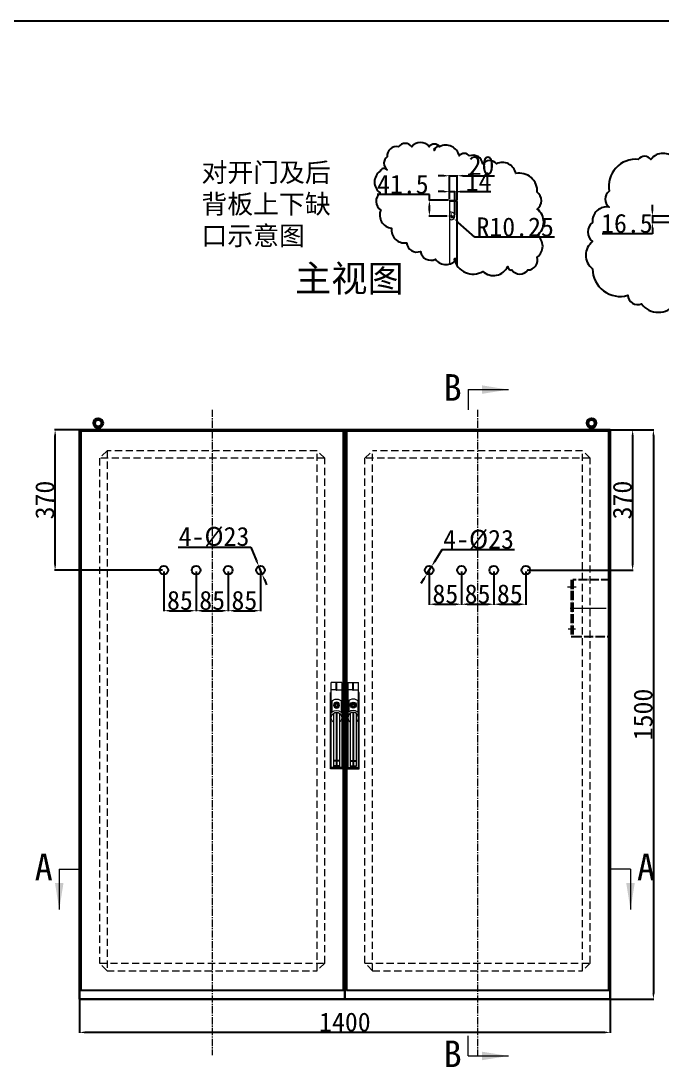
# Model space of a CAD drawing. Header units: millimetres. Extents: x 6893 to 19543, y -3475 to 6590.
# Drawn here: x 8245 to 9936, y -1842 to 914 of the extents above; entities that cross this region are included whole.
import ezdxf

# ---------------------------------------------------------------- set-up
doc = ezdxf.new("R2010")
doc.units = ezdxf.units.MM
for name, pattern in [('ACAD_ISO04W100', [30, 24, -3, 0, -3]), ('CENTER2', [28.575, 19.05, -3.175, 3.175, -3.175]), ('HIDDEN', [1.905, 1.27, -0.635]), ('HIDDEN2', [4.7625, 3.175, -1.5875])]:
    doc.linetypes.add(name, pattern=pattern)
for name, color, linetype in [('01', 7, 'Continuous'), ('6文字层', 3, 'Continuous'), ('shixian', 7, 'Continuous'), ('xuxian1', 6, 'ACAD_ISO04W100')]:
    doc.layers.add(name, color=color, linetype=linetype)
for name, color, linetype, lineweight in [('中心线', 1, 'CENTER2', 15), ('文字层', 3, 'Continuous', 15), ('注释层', 3, 'Continuous', 0), ('虚线层', 1, 'HIDDEN2', 13), ('轮廓层', 7, 'Continuous', 30), ('轮廓线', 7, 'Continuous', 25)]:
    doc.layers.add(name, color=color, linetype=linetype, lineweight=lineweight)
doc.styles.add('SLDTEXTSTYLE0', font='')
doc.styles.get("Standard").update_dxf_attribs({"font": ''})
doc.styles.get('SLDTEXTSTYLE0').set_extended_font_data('宋体')
doc.styles.get('Standard').set_extended_font_data('SimSun')
doc.dimstyles.new('50#', dxfattribs={"dimtxt": 50, "dimasz": 15, "dimexe": 1.5, "dimexo": 3, "dimgap": 2, "dimtad": 1, "dimtoh": 1, "dimzin": 12, "dimdsep": 46, "dimtxsty": 'Standard', "dimcen": 20, "dimclrd": 3, "dimclre": 3, "dimclrt": 7, "dimadec": 0, "dimazin": 3, "dimtfac": 1, "dimtmove": 0, "dimatfit": 3, "dimfxl": 1, "dimarcsym": 0})

# ---------------------------------------------------------------- blocks, each defined once
blk = doc.blocks.new('*D212')
at = {"layer": 'Defpoints', "color": 0, "transparency": 16777216}
for p in [(9799.3, -163.1), (9799.3, -1663.1), (9912.9, -1663.1)]:
    blk.add_point(p, dxfattribs=at)
at = {"layer": '轮廓层', "color": 3, "lineweight": -2, "transparency": 16777216}
for p, q in [((9802.3, -163.1), (9914.4, -163.1)), ((9912.9, -178.1), (9912.9, -1648.1)), ((9802.3, -1663.1), (9914.4, -1663.1))]:
    blk.add_line(p, q, dxfattribs=at)
at = {"layer": '轮廓层', "color": 3, "transparency": 16777216}
for points in [[(9915.4, -178.1), (9910.4, -178.1), (9912.9, -163.1)], [(9910.4, -1648.1), (9915.4, -1648.1), (9912.9, -1663.1)]]:
    blk.add_solid(points, dxfattribs=at)
at = {"layer": '轮廓层', "color": 7, "transparency": 16777216, "insert": (9885.9, -913.1), "char_height": 50, "attachment_point": 5, "rotation": 90}
blk.add_mtext('1500', dxfattribs=at)
blk = doc.blocks.new('图框1')
at = {"layer": 'xuxian1', "linetype": 'ByBlock'}
blk.add_line((49.58, 247.16), (333.58, 247.16), dxfattribs=at)
blk.add_line((49.58, 247.16), (333.58, 247.16), dxfattribs=at)
blk.add_line((49.58, 247.16), (333.58, 247.16), dxfattribs=at)
blk.add_line((49.58, 247.16), (333.58, 247.16), dxfattribs=at)
blk = doc.blocks.new('*D214')
at = {"layer": 'Defpoints', "color": 0, "transparency": 16777216}
for p in [(8399.3, -1653.8), (9799.3, -1653.8), (8399.3, -1750.7)]:
    blk.add_point(p, dxfattribs=at)
at = {"layer": '轮廓层', "color": 3, "lineweight": -2, "transparency": 16777216}
for p, q in [((8399.3, -1656.8), (8399.3, -1752.2)), ((9799.3, -1656.8), (9799.3, -1752.2)), ((9784.3, -1750.7), (8414.3, -1750.7))]:
    blk.add_line(p, q, dxfattribs=at)
at = {"layer": '轮廓层', "color": 3, "transparency": 16777216}
for points in [[(8414.3, -1748.2), (8414.3, -1753.2), (8399.3, -1750.7)], [(9784.3, -1753.2), (9784.3, -1748.2), (9799.3, -1750.7)]]:
    blk.add_solid(points, dxfattribs=at)
at = {"layer": '轮廓层', "color": 7, "transparency": 16777216, "insert": (9099.3, -1723.7), "char_height": 50, "attachment_point": 5}
blk.add_mtext('1400', dxfattribs=at)
blk = doc.blocks.new('*D219')
at = {"layer": 'Defpoints', "color": 0, "transparency": 16777216}
for p in [(9966.7, 400), (9910.2, 383.5), (9970, 383.5)]:
    blk.add_point(p, dxfattribs=at)
at = {"layer": '轮廓层', "color": 3, "lineweight": -2, "transparency": 16777216}
for p, q in [((9910.2, 415), (9910.2, 430)), ((9963.7, 400), (9908.7, 400)), ((9910.2, 400), (9910.2, 383.5)), ((9967, 383.5), (9908.7, 383.5)), ((9910.2, 368.5), (9910.2, 353.5)), ((9910.2, 353.5), (9777.7, 353.5))]:
    blk.add_line(p, q, dxfattribs=at)
at = {"layer": '轮廓层', "color": 3, "transparency": 16777216}
for points in [[(9907.7, 415), (9912.7, 415), (9910.2, 400)], [(9912.7, 368.5), (9907.7, 368.5), (9910.2, 383.5)]]:
    blk.add_solid(points, dxfattribs=at)
at = {"layer": '轮廓层', "color": 7, "transparency": 16777216, "insert": (9843, 380.5), "char_height": 50, "attachment_point": 5}
blk.add_mtext('16.5', dxfattribs=at)
blk = doc.blocks.new('*D220')
at = {"layer": 'Defpoints', "color": 0, "transparency": 16777216}
for p in [(9322.2, 441.6), (9375.4, 441.6), (9372.2, 400.1)]:
    blk.add_point(p, dxfattribs=at)
at = {"layer": '轮廓层', "color": 3, "lineweight": -2, "transparency": 16777216}
for p, q in [((9322.2, 456.6), (9184.2, 456.6)), ((9372.4, 441.6), (9320.7, 441.6)), ((9322.2, 441.6), (9322.2, 456.6)), ((9322.2, 415.1), (9322.2, 426.6)), ((9369.2, 400.1), (9320.7, 400.1))]:
    blk.add_line(p, q, dxfattribs=at)
at = {"layer": '轮廓层', "color": 3, "transparency": 16777216}
for points in [[(9324.7, 426.6), (9319.7, 426.6), (9322.2, 441.6)], [(9319.7, 415.1), (9324.7, 415.1), (9322.2, 400.1)]]:
    blk.add_solid(points, dxfattribs=at)
at = {"layer": '轮廓层', "color": 7, "transparency": 16777216, "insert": (9252.2, 483.6), "char_height": 50, "attachment_point": 5}
blk.add_mtext('41.5', dxfattribs=at)
blk = doc.blocks.new('*D221')
at = {"layer": 'Defpoints', "color": 0, "transparency": 16777216}
for p in [(9379.2, 400.1), (9386.9, 393.3)]:
    blk.add_point(p, dxfattribs=at)
at = {"layer": '轮廓层', "color": 3, "lineweight": -2, "transparency": 16777216}
for p, q in [((9379.2, 400.1), (9386.9, 393.3)), ((9442.4, 344.1), (9398.1, 383.3)), ((9652.3, 344.1), (9442.4, 344.1))]:
    blk.add_line(p, q, dxfattribs=at)
at = {"layer": '轮廓层', "color": 3, "transparency": 16777216}
blk.add_solid([(9399.8, 385.2), (9396.4, 381.5), (9386.9, 393.3)], dxfattribs=at)
at = {"layer": '轮廓层', "color": 7, "transparency": 16777216, "insert": (9548.4, 371.1), "char_height": 50, "attachment_point": 5}
blk.add_mtext('R10.25', dxfattribs=at)
blk = doc.blocks.new('*D223')
at = {"layer": 'Defpoints', "color": 0, "transparency": 16777216}
for p in [(9375.4, 441.6), (9389.4, 464.4), (9389.4, 400.1)]:
    blk.add_point(p, dxfattribs=at)
at = {"layer": '轮廓层', "color": 3, "lineweight": -2, "transparency": 16777216}
for p, q in [((9360.4, 464.4), (9345.4, 464.4)), ((9375.4, 444.6), (9375.4, 465.9)), ((9375.4, 464.4), (9389.4, 464.4)), ((9389.4, 403.1), (9389.4, 465.9)), ((9404.4, 464.4), (9484.3, 464.4))]:
    blk.add_line(p, q, dxfattribs=at)
at = {"layer": '轮廓层', "color": 3, "transparency": 16777216}
for points in [[(9360.4, 461.9), (9360.4, 466.9), (9375.4, 464.4)], [(9404.4, 466.9), (9404.4, 461.9), (9389.4, 464.4)]]:
    blk.add_solid(points, dxfattribs=at)
at = {"layer": '轮廓层', "color": 7, "transparency": 16777216, "insert": (9451.9, 491.4), "char_height": 50, "attachment_point": 5}
blk.add_mtext('14', dxfattribs=at)
blk = doc.blocks.new('*D224')
at = {"layer": 'Defpoints', "color": 0, "transparency": 16777216}
for p in [(9395.4, 506.3), (9375.4, 441.6), (9395.4, 438.6)]:
    blk.add_point(p, dxfattribs=at)
at = {"layer": '轮廓层', "color": 3, "lineweight": -2, "transparency": 16777216}
for p, q in [((9360.4, 506.3), (9345.4, 506.3)), ((9375.4, 444.6), (9375.4, 507.8)), ((9375.4, 506.3), (9395.4, 506.3)), ((9395.4, 441.6), (9395.4, 507.8)), ((9410.4, 506.3), (9493.7, 506.3))]:
    blk.add_line(p, q, dxfattribs=at)
at = {"layer": '轮廓层', "color": 3, "transparency": 16777216}
for points in [[(9360.4, 503.8), (9360.4, 508.8), (9375.4, 506.3)], [(9410.4, 508.8), (9410.4, 503.8), (9395.4, 506.3)]]:
    blk.add_solid(points, dxfattribs=at)
at = {"layer": '轮廓层', "color": 7, "transparency": 16777216, "insert": (9459.6, 533.3), "char_height": 50, "attachment_point": 5}
blk.add_mtext('20', dxfattribs=at)
blk = doc.blocks.new('*D281')
at = {"color": 3, "lineweight": -2, "transparency": 16777216}
for p, q in [((8621.8, -536.1), (8621.8, -641.2)), ((8706.8, -536.1), (8706.8, -641.2)), ((8636.8, -639.7), (8691.8, -639.7))]:
    blk.add_line(p, q, dxfattribs=at)
at = {"color": 3, "transparency": 16777216}
for points in [[(8636.8, -637.2), (8636.8, -642.2), (8621.8, -639.7)], [(8691.8, -642.2), (8691.8, -637.2), (8706.8, -639.7)]]:
    blk.add_solid(points, dxfattribs=at)
at = {"layer": 'Defpoints', "color": 0, "transparency": 16777216}
for p in [(8621.8, -533.1), (8706.8, -533.1), (8706.8, -639.7)]:
    blk.add_point(p, dxfattribs=at)
at = {"color": 7, "transparency": 16777216, "insert": (8664.3, -612.7), "char_height": 50, "attachment_point": 5}
blk.add_mtext('85', dxfattribs=at)
blk = doc.blocks.new('*D282')
at = {"color": 3, "lineweight": -2, "transparency": 16777216}
for p, q in [((8706.8, -536.1), (8706.8, -641.2)), ((8791.8, -536.1), (8791.8, -641.2)), ((8721.8, -639.7), (8776.8, -639.7))]:
    blk.add_line(p, q, dxfattribs=at)
at = {"color": 3, "transparency": 16777216}
for points in [[(8721.8, -637.2), (8721.8, -642.2), (8706.8, -639.7)], [(8776.8, -642.2), (8776.8, -637.2), (8791.8, -639.7)]]:
    blk.add_solid(points, dxfattribs=at)
at = {"layer": 'Defpoints', "color": 0, "transparency": 16777216}
for p in [(8706.8, -533.1), (8791.8, -533.1), (8791.8, -639.7)]:
    blk.add_point(p, dxfattribs=at)
at = {"color": 7, "transparency": 16777216, "insert": (8749.3, -612.7), "char_height": 50, "attachment_point": 5}
blk.add_mtext('85', dxfattribs=at)
blk = doc.blocks.new('*D283')
at = {"color": 3, "lineweight": -2, "transparency": 16777216}
for p, q in [((8791.8, -536.1), (8791.8, -641.2)), ((8876.8, -536.1), (8876.8, -641.2)), ((8806.8, -639.7), (8861.8, -639.7))]:
    blk.add_line(p, q, dxfattribs=at)
at = {"color": 3, "transparency": 16777216}
for points in [[(8806.8, -637.2), (8806.8, -642.2), (8791.8, -639.7)], [(8861.8, -642.2), (8861.8, -637.2), (8876.8, -639.7)]]:
    blk.add_solid(points, dxfattribs=at)
at = {"layer": 'Defpoints', "color": 0, "transparency": 16777216}
for p in [(8791.8, -533.1), (8876.8, -533.1), (8876.8, -639.7)]:
    blk.add_point(p, dxfattribs=at)
at = {"color": 7, "transparency": 16777216, "insert": (8834.3, -612.7), "char_height": 50, "attachment_point": 5}
blk.add_mtext('85', dxfattribs=at)
blk = doc.blocks.new('*D284')
at = {"color": 3, "lineweight": -2, "transparency": 16777216}
for p, q in [((8618.8, -163.1), (8333.7, -163.1)), ((8335.2, -518.1), (8335.2, -178.1)), ((8618.8, -533.1), (8333.7, -533.1))]:
    blk.add_line(p, q, dxfattribs=at)
at = {"color": 3, "transparency": 16777216}
for points in [[(8337.7, -178.1), (8332.7, -178.1), (8335.2, -163.1)], [(8332.7, -518.1), (8337.7, -518.1), (8335.2, -533.1)]]:
    blk.add_solid(points, dxfattribs=at)
at = {"layer": 'Defpoints', "color": 0, "transparency": 16777216}
for p in [(8335.2, -163.1), (8621.8, -163.1), (8621.8, -533.1)]:
    blk.add_point(p, dxfattribs=at)
at = {"color": 7, "transparency": 16777216, "insert": (8308.2, -348.1), "char_height": 50, "attachment_point": 5, "rotation": 90}
blk.add_mtext('370', dxfattribs=at)
blk = doc.blocks.new('*D285')
at = {"color": 3, "lineweight": -2, "transparency": 16777216}
for p, q in [((9566.1, -163.1), (9859.6, -163.1)), ((9858.1, -178.1), (9858.1, -518.1)), ((9579.8, -533.1), (9859.6, -533.1))]:
    blk.add_line(p, q, dxfattribs=at)
at = {"color": 3, "transparency": 16777216}
for points in [[(9860.6, -178.1), (9855.6, -178.1), (9858.1, -163.1)], [(9855.6, -518.1), (9860.6, -518.1), (9858.1, -533.1)]]:
    blk.add_solid(points, dxfattribs=at)
at = {"layer": 'Defpoints', "color": 0, "transparency": 16777216}
for p in [(9563.1, -163.1), (9576.8, -533.1), (9858.1, -533.1)]:
    blk.add_point(p, dxfattribs=at)
at = {"color": 7, "transparency": 16777216, "insert": (9831.1, -348.1), "char_height": 50, "attachment_point": 5, "rotation": 90}
blk.add_mtext('370', dxfattribs=at)
blk = doc.blocks.new('*D286')
at = {"color": 3, "lineweight": -2, "transparency": 16777216}
for p, q in [((9321.8, -536.1), (9321.8, -624.2)), ((9406.8, -536.1), (9406.8, -624.2)), ((9336.8, -622.7), (9391.8, -622.7))]:
    blk.add_line(p, q, dxfattribs=at)
at = {"color": 3, "transparency": 16777216}
for points in [[(9336.8, -620.2), (9336.8, -625.2), (9321.8, -622.7)], [(9391.8, -625.2), (9391.8, -620.2), (9406.8, -622.7)]]:
    blk.add_solid(points, dxfattribs=at)
at = {"layer": 'Defpoints', "color": 0, "transparency": 16777216}
for p in [(9321.8, -533.1), (9406.8, -533.1), (9406.8, -622.7)]:
    blk.add_point(p, dxfattribs=at)
at = {"color": 7, "transparency": 16777216, "insert": (9364.3, -595.7), "char_height": 50, "attachment_point": 5}
blk.add_mtext('85', dxfattribs=at)
blk = doc.blocks.new('*D287')
at = {"color": 3, "lineweight": -2, "transparency": 16777216}
for p, q in [((9406.8, -536.1), (9406.8, -624.2)), ((9491.8, -536.1), (9491.8, -624.2)), ((9421.8, -622.7), (9476.8, -622.7))]:
    blk.add_line(p, q, dxfattribs=at)
at = {"color": 3, "transparency": 16777216}
for points in [[(9421.8, -620.2), (9421.8, -625.2), (9406.8, -622.7)], [(9476.8, -625.2), (9476.8, -620.2), (9491.8, -622.7)]]:
    blk.add_solid(points, dxfattribs=at)
at = {"layer": 'Defpoints', "color": 0, "transparency": 16777216}
for p in [(9406.8, -533.1), (9491.8, -533.1), (9491.8, -622.7)]:
    blk.add_point(p, dxfattribs=at)
at = {"color": 7, "transparency": 16777216, "insert": (9449.3, -595.7), "char_height": 50, "attachment_point": 5}
blk.add_mtext('85', dxfattribs=at)
blk = doc.blocks.new('*D288')
at = {"color": 3, "lineweight": -2, "transparency": 16777216}
for p, q in [((9491.8, -536.1), (9491.8, -624.2)), ((9576.8, -536.1), (9576.8, -624.2)), ((9506.8, -622.7), (9561.8, -622.7))]:
    blk.add_line(p, q, dxfattribs=at)
at = {"color": 3, "transparency": 16777216}
for points in [[(9506.8, -620.2), (9506.8, -625.2), (9491.8, -622.7)], [(9561.8, -625.2), (9561.8, -620.2), (9576.8, -622.7)]]:
    blk.add_solid(points, dxfattribs=at)
at = {"layer": 'Defpoints', "color": 0, "transparency": 16777216}
for p in [(9491.8, -533.1), (9576.8, -533.1), (9576.8, -622.7)]:
    blk.add_point(p, dxfattribs=at)
at = {"color": 7, "transparency": 16777216, "insert": (9534.3, -595.7), "char_height": 50, "attachment_point": 5}
blk.add_mtext('85', dxfattribs=at)
blk = doc.blocks.new('*D289')
at = {"color": 3, "lineweight": -2, "transparency": 16777216}
for p, q in [((9354.9, -479.5), (9335.7, -510.6)), ((9546.6, -479.5), (9354.9, -479.5)), ((9315.7, -542.9), (9327.8, -523.3)), ((9307.9, -555.6), (9300, -568.4))]:
    blk.add_line(p, q, dxfattribs=at)
at = {"color": 3, "transparency": 16777216}
for points in [[(9333.6, -509.2), (9337.9, -511.9), (9327.8, -523.3)], [(9310, -556.9), (9305.7, -554.3), (9315.7, -542.9)]]:
    blk.add_solid(points, dxfattribs=at)
at = {"layer": 'Defpoints', "color": 0, "transparency": 16777216}
for p in [(9327.8, -523.3), (9315.7, -542.9)]:
    blk.add_point(p, dxfattribs=at)
at = {"color": 7, "transparency": 16777216, "insert": (9451.8, -452.5), "char_height": 50, "attachment_point": 5}
blk.add_mtext('4-%%c23', dxfattribs=at)
blk = doc.blocks.new('*D290')
at = {"color": 3, "lineweight": -2, "transparency": 16777216}
for p, q in [((8659.4, -472), (8851, -472)), ((8851, -472), (8866.5, -508.7)), ((8881.3, -543.7), (8872.3, -522.5)), ((8887.1, -557.5), (8892.9, -571.3))]:
    blk.add_line(p, q, dxfattribs=at)
at = {"color": 3, "transparency": 16777216}
for points in [[(8864.2, -509.6), (8868.8, -507.7), (8872.3, -522.5)], [(8889.4, -556.5), (8884.8, -558.5), (8881.3, -543.7)]]:
    blk.add_solid(points, dxfattribs=at)
at = {"layer": 'Defpoints', "color": 0, "transparency": 16777216}
for p in [(8872.3, -522.5), (8881.3, -543.7)]:
    blk.add_point(p, dxfattribs=at)
at = {"color": 7, "transparency": 16777216, "insert": (8754.2, -445), "char_height": 50, "attachment_point": 5}
blk.add_mtext('4-%%c23', dxfattribs=at)
blk = doc.blocks.new('830')
at = {"color": 1, "lineweight": 5}
for p, q in [((-14, 93), (14, 93)), ((-1, 73), (-1, 93)), ((0, 93), (0, 73)), ((1, 73), (1, 93)), ((-1, 73), (-14, 73)), ((1, 73), (14, 73)), ((-11.9, 44.8), (-11.9, 14.8)), ((12.1, 44.8), (12.1, 14.7)), ((-8, 11.5), (-8, -129)), ((-1, 14), (-1, -127)), ((1, 14), (1, -127)), ((8, 11.5), (8, -129)), ((-14, -131), (14, -131)), ((-8, -113), (-1, -113)), ((-8, -115), (-1, -115)), ((-8, -127), (8, -127)), ((-8, -129), (8, -129)), ((1, -113), (8, -113)), ((1, -115), (8, -115))]:
    blk.add_line(p, q, dxfattribs=at)
for points in [[(-14, 93), (-14, -133), (14, -133), (14, 93)], [(-14, 66), (-16, 66), (-16, -135), (16, -135), (16, 66), (14, 66)]]:
    blk.add_lwpolyline(points, dxfattribs=at)
for radius in [8, 6, 3]:
    blk.add_circle((0, 33), radius, dxfattribs=at)
for centre, radius, start, end in [((0, 73), 1, 180, 0), ((0, 30), 19, 42.5369, 137.4631), ((-6, 33), 2, 280.8069, 79.1931), ((-4.2, 37.2), 2, 235.8069, 34.1931), ((-4.2, 28.8), 2, 325.8069, 124.1931), ((0, 39), 2, 190.8069, 349.1931), ((0, 27), 2, 10.8069, 169.1931), ((4.2, 37.2), 2, 145.8069, 304.1931), ((4.2, 28.8), 2, 55.8069, 214.1931), ((6, 33), 2, 100.8069, 259.1931), ((0, 0), 14, 304.8499, 235.1501), ((0, 0), 19, 50.6182, 128.9523)]:
    blk.add_arc(centre, radius, start, end, dxfattribs=at)
blk = doc.blocks.new('HFM防雨把手锁')
at = {"lineweight": 5}
blk.add_blockref('830', (0, -33), dxfattribs=at)

msp = doc.modelspace()

# ---------------------------------------------------------------- linework, layer by layer
at = {"color": 7, "linetype": 'Continuous', "lineweight": 15}
msp.add_line((9799.2954, -1663.0901), (8399.2954, -1663.0901), dxfattribs=at)
at = {"linetype": 'ByBlock'}
for points in [[(9348.7272, 582.7159, 0.5), (9321.3453, 582.7159, 0.5), (9276.0235, 582.7159, 0.5), (9241.088, 582.7159, 0.5), (9210.8734, 556.2782, 0.5), (9210.8734, 522.2869, 0.5), (9191.9894, 518.5101, 0.5), (9191.9894, 460.9136, 0.5), (9193.8778, 415.5918, 0.5), (9222.2039, 368.3816, 0.5), (9261.8604, 329.6693, 0.5), (9298.6844, 307.0084, 0.5), (9338.341, 286.2359, 0.5), (9393.4481, 286.2359, 0.5), (9387.4396, 286.2359, 0.5), (9462.9759, 254.1329, 0.5), (9529.0133, 267.3406, 0.5), (9539.5503, 258.0035, 0.5), (9581.9456, 258.0035, 0.5), (9606.4949, 291.9011, 0.5), (9606.4949, 349.4975, 0.5), (9606.4949, 418.4244, 0.5), (9606.4949, 462.802, 0.5), (9549.8427, 511.9006, 0.5), (9498.8557, 537.3941, 0.5), (9462.9759, 537.3941, 0.5), (9427.4481, 558.3417, 0.5), (9400.6584, 558.3417, 0.5), (9348.7272, 582.7159, 0.5), (9335.0363, 572.4477, 0.5), (9333.62, 577.9949)], [(9969.9764, 549.3315, 0.5), (9906.276, 549.3315, 0.5), (9873.0853, 549.3315, 0.5), (9796.2228, 465.4814, 0.5), (9796.2228, 423.5564, 0.5), (9752.5508, 383.5193, 0.5), (9752.5508, 332.7188, 0.5), (9752.5508, 261.0968, 0.5), (9845.1353, 191.2218, 0.5), (9881.8197, 168.5124, 0.5), (9969.9764, 168.5124, 0.5)]]:
    msp.add_lwpolyline(points, format="xyb", dxfattribs=at)
at = {"color": 7, "linetype": 'Continuous', "lineweight": -2}
for centre in [(8621.7954, -533.09), (8706.7954, -533.09), (8791.7954, -533.09), (8876.7954, -533.09), (9321.7954, -533.09), (9406.7954, -533.09), (9491.7954, -533.09), (9576.7954, -533.09)]:
    msp.add_circle(centre, 11.5, dxfattribs=at)
at = {"layer": '01'}
for p, q in [((9095.2954, -1640.5901), (8403.2954, -1640.5901)), ((9795.2954, -1640.5901), (9103.2954, -1640.5901))]:
    msp.add_line(p, q, dxfattribs=at)
at = {"layer": 'xuxian1'}
for p, q in [((9696.2934, -558.0901), (9696.2934, -708.0901)), ((9698.2934, -558.0901), (9698.2934, -708.0901)), ((9700.2934, -558.0901), (9700.2934, -708.0901)), ((9799.2934, -558.0901), (9700.2934, -558.0901)), ((9696.2934, -708.0901), (9698.2934, -708.0901)), ((9698.2934, -708.0901), (9700.2934, -708.0901)), ((9700.2934, -708.0901), (9799.2934, -708.0901))]:
    msp.add_line(p, q, dxfattribs=at)
at = {"layer": '中心线'}
for p, q in [((8749.2954, -110.2142), (8749.2954, -1810.6808)), ((9449.2954, -110.2142), (9449.2954, -1810.6808))]:
    msp.add_line(p, q, dxfattribs=at)
at = {"layer": '中心线', "lineweight": 13, "ltscale": 5}
for p, q in [((9709.2482, -578.0901), (9686.6292, -578.0901)), ((9693.4994, -633.0901), (9802.0874, -633.0901)), ((9707.5553, -688.0901), (9687.9903, -688.0901))]:
    msp.add_line(p, q, dxfattribs=at)
at = {"layer": '文字层'}
for p, q in [((9424.501, -57.1664), (9424.501, -110.3664)), ((9424.501, -57.1664), (9530.901, -57.1664)), ((8346.0954, -1320.8619), (8399.2954, -1320.8619)), ((8346.0954, -1320.8619), (8346.0954, -1427.2619)), ((9852.4954, -1320.8619), (9799.2954, -1320.8619)), ((9852.4954, -1320.8619), (9852.4954, -1427.2619)), ((9424.501, -1812.7683), (9424.501, -1759.5683)), ((9424.501, -1812.7683), (9530.901, -1812.7683))]:
    msp.add_line(p, q, dxfattribs=at)
for points in [[(9530.901, -57.1664), (9460.901, -45.9664), (9460.901, -68.3664)], [(8346.0954, -1427.2619), (8334.8954, -1357.2619), (8357.2954, -1357.2619)], [(9852.4954, -1427.2619), (9863.6954, -1357.2619), (9841.2954, -1357.2619)], [(9530.901, -1812.7683), (9460.901, -1801.5683), (9460.901, -1823.9683)]]:
    msp.add_solid(points, dxfattribs=at)
at = {"layer": '虚线层', "ltscale": 6}
for p, q in [((8472.2954, -218.0901), (8452.2954, -238.0901)), ((9026.2954, -218.0901), (8472.2954, -218.0901)), ((8472.2954, -218.0901), (8472.2954, -1588.0901)), ((9026.2954, -1588.0901), (9026.2954, -218.0901)), ((9046.2954, -238.0901), (9026.2954, -218.0901)), ((9152.2954, -238.0901), (9172.2954, -218.0901)), ((9726.2954, -218.0901), (9172.2954, -218.0901)), ((9172.2954, -1588.0901), (9172.2954, -218.0901)), ((9726.2954, -1588.0901), (9726.2954, -218.0901)), ((9746.2954, -238.0901), (9726.2954, -218.0901)), ((9046.2954, -238.0901), (8452.2954, -238.0901)), ((8452.2954, -238.0901), (8452.2954, -1568.0901)), ((9046.2954, -1568.0901), (9046.2954, -238.0901)), ((9746.2954, -238.0901), (9152.2954, -238.0901)), ((9152.2954, -1568.0901), (9152.2954, -238.0901)), ((9746.2954, -1568.0901), (9746.2954, -238.0901)), ((8452.2954, -1568.0901), (9046.2954, -1568.0901)), ((8472.2954, -1588.0901), (8452.2954, -1568.0901)), ((9046.2954, -1568.0901), (9026.2954, -1588.0901)), ((9152.2954, -1568.0901), (9746.2954, -1568.0901)), ((9172.2954, -1588.0901), (9152.2954, -1568.0901)), ((9746.2954, -1568.0901), (9726.2954, -1588.0901)), ((8472.2954, -1588.0901), (9026.2954, -1588.0901)), ((9172.2954, -1588.0901), (9726.2954, -1588.0901))]:
    msp.add_line(p, q, dxfattribs=at)
at = {"layer": '轮廓层'}
for p, q in [((8399.2954, -163.0901), (8399.2954, -1663.0901)), ((9799.2954, -163.0901), (8399.2954, -163.0901)), ((8399.2954, -163.0901), (8399.2954, -1663.0901)), ((9799.2954, -163.0901), (8399.2954, -163.0901)), ((9099.2954, -1663.0901), (9099.2954, -163.0901)), ((9799.2954, -1663.0901), (9799.2954, -163.0901)), ((8403.2954, -165.5901), (8403.2954, -1640.5901)), ((9799.2954, -165.5901), (8403.2954, -165.5901)), ((8403.2954, -165.5901), (8403.2954, -1640.5901)), ((9095.2954, -1640.5901), (9095.2954, -165.5901)), ((9103.2954, -1640.5901), (9103.2954, -165.5901)), ((9795.2954, -1640.5901), (9795.2954, -165.5901)), ((8399.2954, -1663.0901), (9799.2954, -1663.0901))]:
    msp.add_line(p, q, dxfattribs=at)
for centre, radius in [((8448.9805, -145.7484), 12.4898), ((8448.9805, -145.7484), 8.847), ((9749.6103, -145.7484), 12.4898), ((9749.6103, -145.7484), 8.847)]:
    msp.add_circle(centre, radius, dxfattribs=at)
for centre, start, end in [((8441.8118, -160.1011), 303.2615968, 68.9421261), ((8456.1492, -160.1011), 111.0578739, 236.7384032), ((9742.4416, -160.1011), 303.2615968, 68.9421261), ((9756.7791, -160.1011), 111.0578739, 236.7384032)]:
    msp.add_arc(centre, 3.5746, start, end, dxfattribs=at)
at = {"layer": '轮廓线', "lineweight": 15}
for p, q in [((9375.4481, 441.5959), (9392.4481, 441.5959)), ((9375.4481, 441.5959), (9375.4481, 389.8459)), ((9395.4481, 438.5959), (9395.4481, 268.7735)), ((9379.1981, 410.3459), (9375.4481, 410.3459)), ((9375.4481, 389.8459), (9375.4481, 273.8106)), ((9379.1981, 389.8459), (9375.4481, 389.8459))]:
    msp.add_line(p, q, dxfattribs=at)
at = {"layer": '轮廓线', "color": 8, "linetype": 'HIDDEN', "lineweight": 9}
for p, q in [((9375.4481, 439.5959), (9392.4481, 439.5959)), ((9393.4481, 438.5959), (9393.4481, 271.8066))]:
    msp.add_line(p, q, dxfattribs=at)
at = {"layer": '轮廓线', "color": 1, "linetype": 'HIDDEN2', "lineweight": 9}
for p, q in [((9386.1981, 400.0959), (9372.1981, 400.0959)), ((9379.1981, 407.0959), (9379.1981, 393.0959))]:
    msp.add_line(p, q, dxfattribs=at)
at = {"layer": '轮廓线', "lineweight": 15}
for centre, radius, start in [((9392.4481, 438.5959), 3, 0), ((9379.1981, 400.0959), 10.25, 270)]:
    msp.add_arc(centre, radius, start, 90, dxfattribs=at)
at = {"layer": '轮廓线', "color": 8, "linetype": 'HIDDEN', "lineweight": 9}
msp.add_arc((9392.4481, 438.5959), 1, 0, 90, dxfattribs=at)

# ---------------------------------------------------------------- block references
at = {"layer": 'shixian', "xscale": 22.50881212445511, "yscale": 22.50881212445165, "zscale": 22.50881212444691}
msp.add_blockref('图框1', (5776.9362, -4649.0462), dxfattribs=at)
at = {"layer": '轮廓层', "xscale": -1}
msp.add_blockref('HFM防雨把手锁', (9077.2954, -888.5022), dxfattribs=at)
at = {"layer": '轮廓层'}
msp.add_blockref('HFM防雨把手锁', (9121.2954, -888.5022), dxfattribs=at)

# ---------------------------------------------------------------- texts
at = {"layer": '6文字层', "linetype": 'ByBlock', "insert": (8721.0755, 540.0626), "char_height": 50, "width": 389.133065, "attachment_point": 1}
msp.add_mtext('{\\f宋体|b0|i0|c134|p2;对开门及后背板上下缺口示意图}', dxfattribs=at)
at = {"layer": '文字层', "char_height": 70, "style": 'SLDTEXTSTYLE0'}
for s, insert, attachment_point in [('B', (9359.7147, -16.4744), 1), ('A', (8281.3092, -1280.1699), 1), ('A', (9917.2817, -1280.1699), 3), ('B', (9359.7147, -1772.0764), 1)]:
    msp.add_mtext(s, dxfattribs=dict(at, insert=insert, attachment_point=attachment_point))
at = {"layer": '注释层', "color": 0, "insert": (8967.9395, 270.7043), "char_height": 70, "width": 360.733247, "attachment_point": 1}
msp.add_mtext('{\\fSimSun|b0|i0|c134|p2;主视图}', dxfattribs=at)

# ---------------------------------------------------------------- dimensions: what is measured, and where the dimension line sits
for base, p1, p2, picture, middle in [((8335.2138, -163.0901), (8621.7954, -533.09), (8621.7954, -163.0901), '*D284', (8308.2138, -348.0901)), ((9858.1231, -533.09), (9563.0684, -163.0901), (9576.7954, -533.09), '*D285', (9831.1231, -348.0901))]:
    dim = msp.add_linear_dim(base=base, p1=p1, p2=p2, angle=90, dimstyle='50#')
    dim.commit()
    dim.dimension.update_dxf_attribs({"geometry": picture, "text_midpoint": middle})
for p1, p2, picture, middle in [((8881.2691, -543.6842), (8872.3218, -522.4959), '*D290', (8851.0156, -472.0396)), ((9315.7454, -542.8699), (9327.8455, -523.3101), '*D289', (9354.9315, -479.526))]:
    dim = msp.add_diameter_dim_2p(p1=p1, p2=p2, text='4-<>', dimstyle='50#', override={"dimtxsty": 'Standard'})
    dim.commit()
    dim.dimension.update_dxf_attribs({"geometry": picture, "text_midpoint": middle, "dimtype": 163})
for base, p1, p2, picture, middle in [((8706.7954, -639.7442), (8621.7954, -533.09), (8706.7954, -533.09), '*D281', (8664.2954, -612.7442)), ((9406.7954, -622.7287), (9321.7954, -533.09), (9406.7954, -533.09), '*D286', (9364.2954, -595.7287))]:
    dim = msp.add_linear_dim(base=base, p1=p1, p2=p2, dimstyle='50#')
    dim.commit()
    dim.dimension.update_dxf_attribs({"geometry": picture, "text_midpoint": middle})
for base, p1, p2, picture, middle in [((8791.7954, -639.7442), (8706.7954, -533.09), (8791.7954, -533.09), '*D282', (8749.2954, -612.7442)), ((8876.7954, -639.7442), (8791.7954, -533.09), (8876.7954, -533.09), '*D283', (8834.2954, -612.7442)), ((9491.7954, -622.7287), (9406.7954, -533.09), (9491.7954, -533.09), '*D287', (9449.2954, -595.7287)), ((9576.7954, -622.7287), (9491.7954, -533.09), (9576.7954, -533.09), '*D288', (9534.2954, -595.7287))]:
    dim = msp.add_linear_dim(base=base, p1=p1, p2=p2, dimstyle='50#', override={"dimtmove": 1})
    dim.commit()
    dim.dimension.update_dxf_attribs({"geometry": picture, "text_midpoint": middle})
at = {"layer": '轮廓层'}
for base, p1, p2, angle, picture, middle in [((9395.4481, 506.3417), (9375.4481, 441.5959), (9395.4481, 438.5959), 180, '*D224', (9459.5711, 533.3417)), ((9389.4481, 464.4227), (9375.4481, 441.5959), (9389.4481, 400.0959), 180, '*D223', (9451.8951, 491.4227)), ((9322.2237, 441.5959), (9372.1981, 400.0959), (9375.4481, 441.5959), 270, '*D220', (9252.207, 483.5959)), ((9910.1895, 383.5193), (9966.7264, 400.0193), (9969.9764, 383.5193), 270, '*D219', (9842.966, 380.5193))]:
    dim = msp.add_linear_dim(base=base, p1=p1, p2=p2, angle=angle, dimstyle='50#', dxfattribs=at)
    dim.commit()
    dim.dimension.update_dxf_attribs({"geometry": picture, "text_midpoint": middle})
dim = msp.add_radius_dim(center=(9379.1981, 400.0959), mpoint=(9386.8696, 393.298), dimstyle='50#', dxfattribs=at)
dim.commit()
dim.dimension.update_dxf_attribs({"geometry": '*D221', "text_midpoint": (9442.4411, 344.0545), "dimtype": 164})
dim = msp.add_linear_dim(base=(9912.8523, -1663.0901), p1=(9799.2954, -163.0901), p2=(9799.2954, -1663.0901), angle=90, dimstyle='50#', dxfattribs=at)
dim.commit()
dim.dimension.update_dxf_attribs({"geometry": '*D212', "text_midpoint": (9912.8523, -913.0901), "dimtype": 160})
dim = msp.add_linear_dim(base=(8399.2954, -1750.7287), p1=(9799.2934, -1653.7587), p2=(8399.2954, -1653.7587), dimstyle='50#', dxfattribs=at)
dim.commit()
dim.dimension.update_dxf_attribs({"geometry": '*D214', "text_midpoint": (9099.2944, -1723.7287)})

doc.saveas('drawing.dxf')
